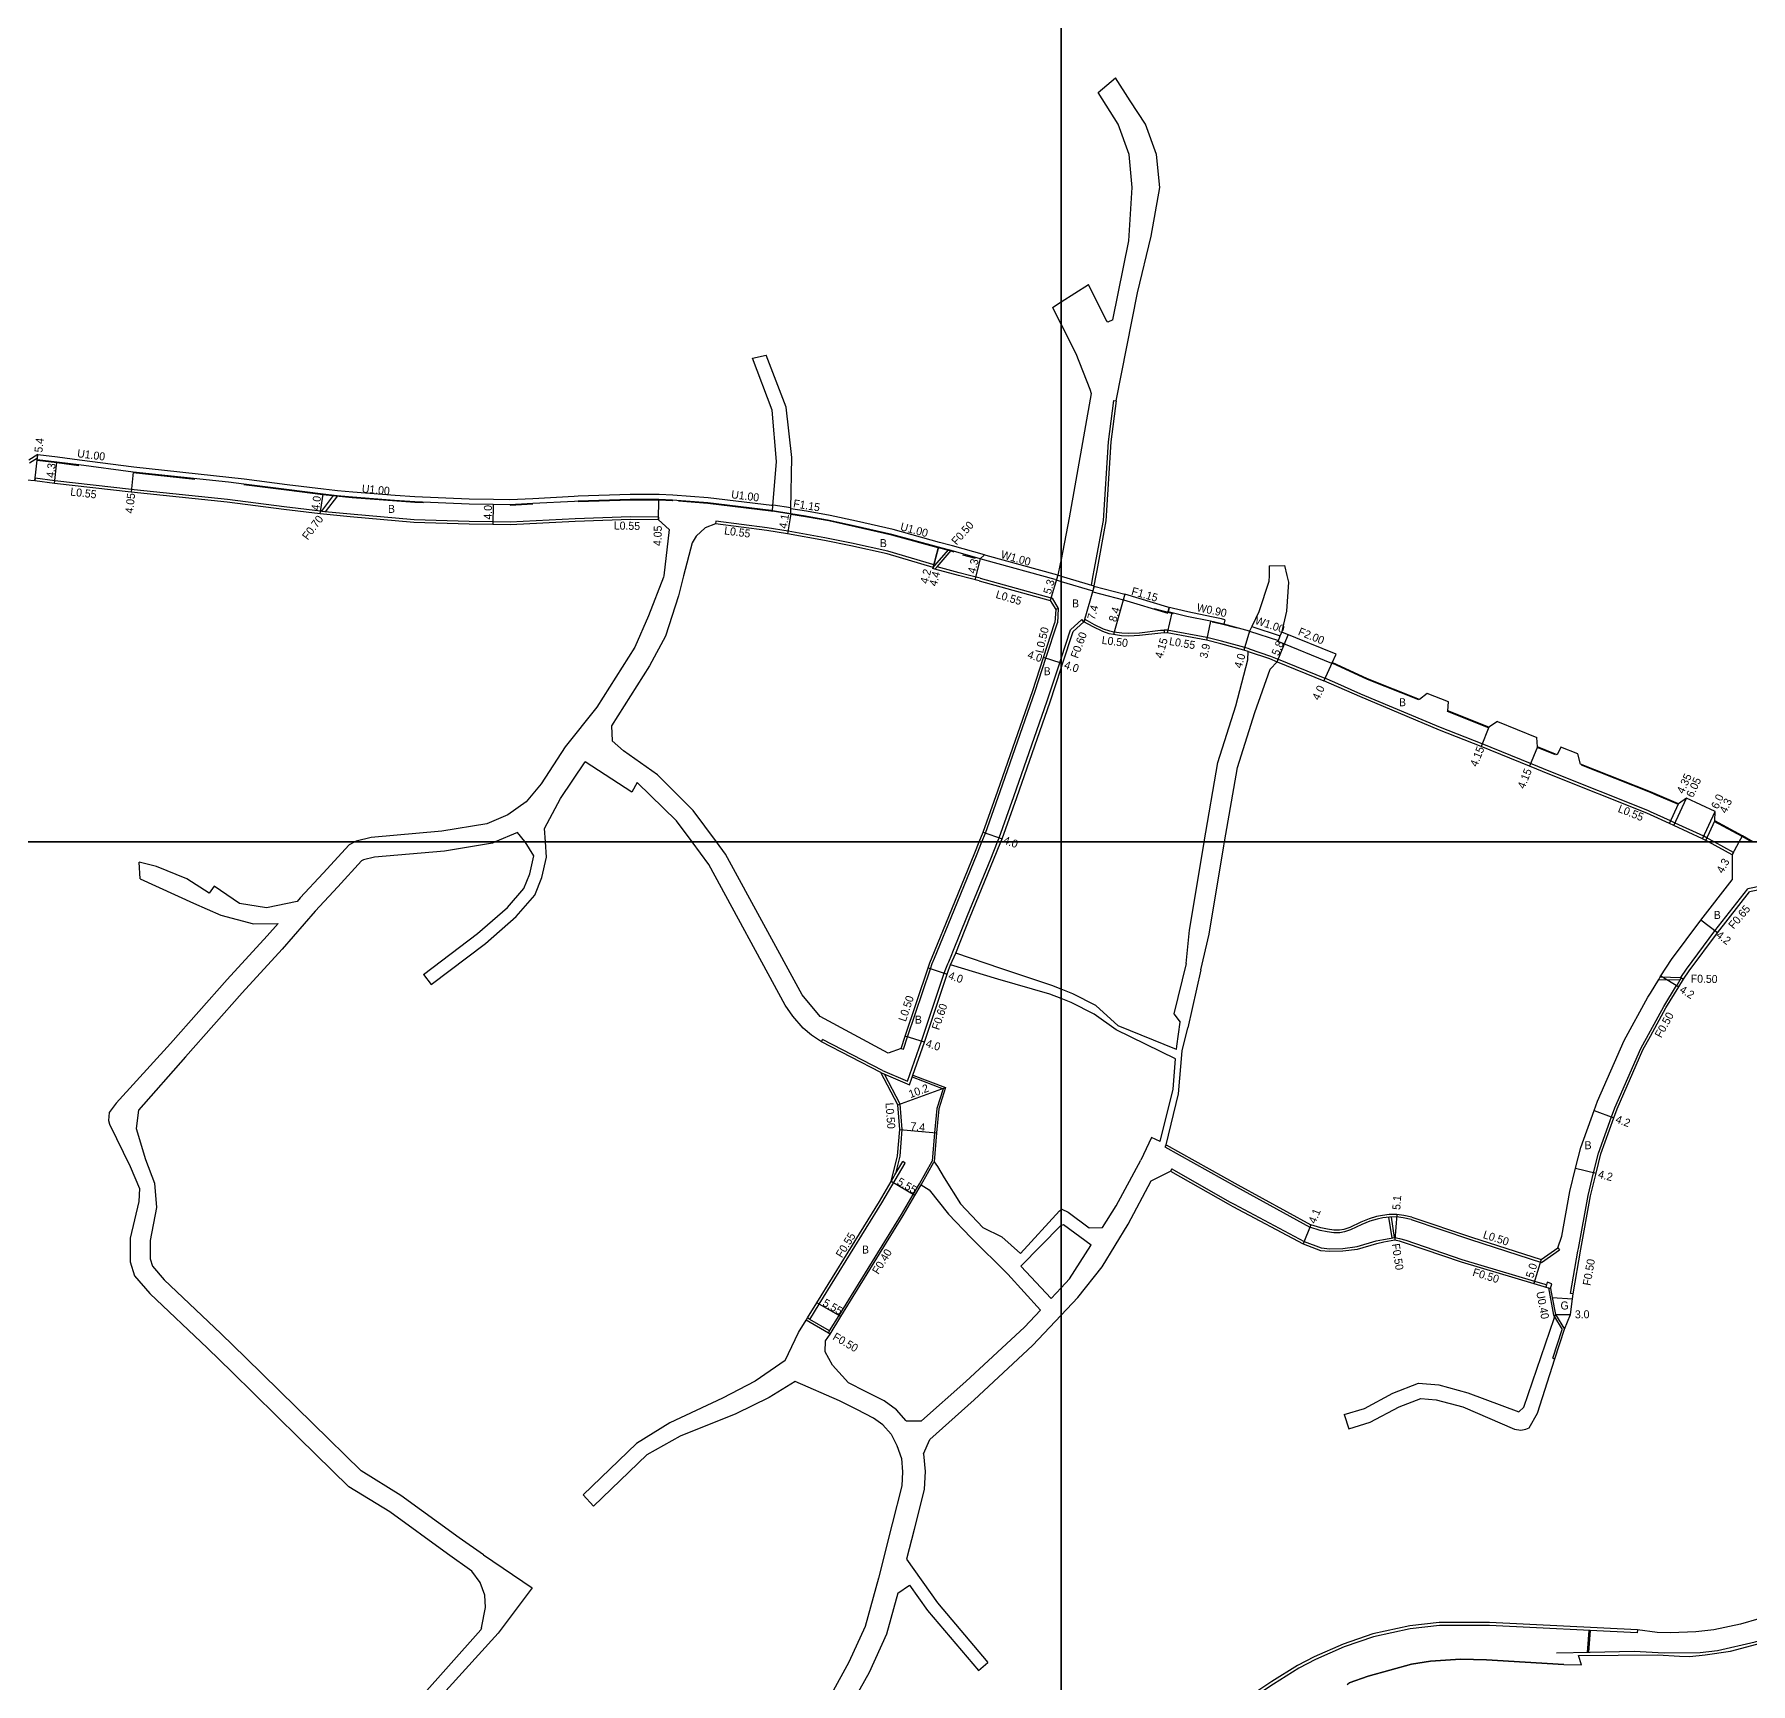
# Model space of a CAD drawing. Header units: metres. Extents: x -16000 to -13600, y -81000 to -78000.
# Drawn here: x -15405.3 to -15062.1, y -79968.4 to -79638.5 of the extents above; entities that cross this region are included whole.
import ezdxf

# ---------------------------------------------------------------- set-up
doc = ezdxf.new("R2010")
doc.units = ezdxf.units.M
doc.header["$LTSCALE"] = 2.5
for name, color, linetype in [('側溝・桝', 7, 'Continuous'), ('図郭', 7, 'Continuous'), ('幅員', 7, 'Continuous'), ('歩道・分離帯・安全施設', 7, 'Continuous'), ('舗装', 7, 'Continuous'), ('道路', 7, 'Continuous')]:
    doc.layers.add(name, color=color, linetype=linetype)
doc.styles.get("Standard").update_dxf_attribs({"font": ''})
doc.styles.get('Standard').set_extended_font_data('@MS PGothic')

msp = doc.modelspace()

# ---------------------------------------------------------------- linework, layer by layer
at = {"layer": '側溝・桝'}
for points in [[(-15193.59, -79746.76), (-15193.38, -79745.66), (-15191.55, -79735.75), (-15190.53, -79719.98), (-15189.49, -79711.75)], [(-15189.49, -79711.75), (-15189, -79711.81)], [(-15396.33, -79723.64), (-15400.69, -79723.08), (-15404.67, -79722.62)], [(-15404.74, -79723.27), (-15406.33, -79724.29)], [(-15385.43, -79725.05), (-15396.33, -79723.64)], [(-15366.44, -79727.1), (-15385.43, -79725.05)], [(-15385.92, -79729.53), (-15401.22, -79727.8), (-15405.19, -79727.27), (-15405.26, -79727.82)], [(-15280.5, -79735.04), (-15286.13, -79734.97), (-15297.21, -79735.37), (-15310.16, -79736.06), (-15313.62, -79736), (-15318.39, -79735.92), (-15329.41, -79735.57), (-15342.14, -79734.49), (-15347.22, -79734), (-15347.79, -79733.92), (-15348.09, -79733.88), (-15355.38, -79732.98), (-15366.74, -79731.54), (-15385.36, -79729.58), (-15385.92, -79729.53)], [(-15333.21, -79730.75), (-15341.62, -79730.06), (-15344.72, -79729.79), (-15345.28, -79729.74), (-15347.49, -79729.47), (-15354.77, -79728.57), (-15363.36, -79727.48)], [(-15347.9, -79733.9), (-15345.5, -79730.72)], [(-15347.1, -79734.01), (-15344.68, -79730.8)], [(-15310.24, -79731.61), (-15313.54, -79731.55), (-15318.38, -79731.47), (-15329.22, -79731.01), (-15333.21, -79730.75)], [(-15305.68, -79731.37), (-15310.24, -79731.61)], [(-15296.61, -79730.89), (-15297.4, -79730.92), (-15305.68, -79731.37)], [(-15257.64, -79732.79), (-15257.87, -79732.76), (-15270.57, -79731.19), (-15277.67, -79730.65), (-15280.4, -79730.54), (-15286.17, -79730.52), (-15296.61, -79730.89)], [(-15254.04, -79733.22), (-15257.62, -79732.64)], [(-15222.24, -79740.65), (-15224.29, -79740.11), (-15233.6, -79737.54), (-15240.95, -79735.86), (-15246.17, -79734.73), (-15250.92, -79733.88), (-15254.04, -79733.38)], [(-15280.5, -79735.04), (-15280.51, -79735.59)], [(-15269.04, -79735.86), (-15269.11, -79736.41)], [(-15225.22, -79744.68), (-15234.66, -79741.87), (-15241.94, -79740.29), (-15247.25, -79739.21), (-15254.62, -79737.89), (-15258.77, -79737.21), (-15269.04, -79735.86)], [(-15254.06, -79734.39), (-15257.72, -79733.79)], [(-15225.62, -79745.13), (-15225.26, -79744.72), (-15222.5, -79741.62)], [(-15225.23, -79745.44), (-15224.82, -79744.98), (-15221.96, -79741.76)], [(-15215.31, -79742.61), (-15221.69, -79740.79), (-15222.24, -79740.65)], [(-15201.22, -79747.55), (-15215.28, -79743.66), (-15216.19, -79743.4)], [(-15220.39, -79746.23), (-15224.82, -79744.98)], [(-15218.29, -79746.76), (-15220.39, -79746.23)], [(-15216.22, -79747.29), (-15218.29, -79746.76)], [(-15200.65, -79746.67), (-15200.33, -79746.76), (-15200, -79746.86)], [(-15200, -79746.86), (-15193.45, -79748.8)], [(-15193.94, -79748.66), (-15193.59, -79746.76)], [(-15201.22, -79747.55), (-15200, -79747.92)], [(-15200, -79747.92), (-15193.64, -79749.79)], [(-15193.69, -79749.98), (-15187.55, -79751.58), (-15178.69, -79754.25), (-15178.38, -79753.15)], [(-15201.82, -79751.28), (-15200.57, -79753.3), (-15201.09, -79753.52)], [(-15200.57, -79753.3), (-15200.73, -79756.2)], [(-15167.49, -79756.47), (-15168.14, -79756.3), (-15170.1, -79755.89), (-15174.84, -79754.9), (-15178.62, -79754.01)], [(-15215.83, -79800), (-15215.12, -79798.26), (-15212.17, -79789.95), (-15205.16, -79769.87), (-15203.03, -79763.27), (-15200.73, -79756.2)], [(-15195.45, -79755.98), (-15195.85, -79755.53), (-15198.12, -79757.57)], [(-15195.2, -79755.55), (-15195.45, -79755.98)], [(-15179.4, -79757.74), (-15180.1, -79757.76), (-15184.34, -79758.24), (-15186.45, -79758.34), (-15187.88, -79758.27), (-15189.46, -79758.06), (-15190.26, -79757.89), (-15191.5, -79757.46), (-15193.33, -79756.58), (-15195.2, -79755.55)], [(-15161.89, -79756.93), (-15156.17, -79758.83)], [(-15200, -79763.35), (-15198.12, -79757.57)], [(-15170.84, -79759.15), (-15178.77, -79757.68), (-15179.4, -79757.69)], [(-15179.4, -79757.69), (-15179.4, -79757.78), (-15179.4, -79758.24)], [(-15162.41, -79761.41), (-15163.29, -79761.15), (-15167.94, -79759.87), (-15170.84, -79759.15)], [(-15162.32, -79757.84), (-15156.54, -79759.76)], [(-15156.62, -79759.94), (-15156.17, -79758.83), (-15155.9, -79758.19)], [(-15145.85, -79764.31), (-15156.62, -79759.94)], [(-15212.71, -79800), (-15212.38, -79799.21), (-15209.45, -79790.96), (-15202.77, -79771.78), (-15200.28, -79764.2), (-15200, -79763.35)], [(-15162.57, -79761.93), (-15158.3, -79763.36), (-15156.8, -79763.97)], [(-15162.41, -79761.41), (-15162.39, -79761.41), (-15158.1, -79762.84), (-15156.8, -79763.38), (-15156.6, -79763.46)], [(-15156.6, -79763.46), (-15147.24, -79767.26)], [(-15082.16, -79793.97), (-15082.65, -79793.74), (-15102.03, -79786.02), (-15106.1, -79784.36), (-15115.8, -79780.43), (-15124.14, -79777.13), (-15140.04, -79770.46), (-15145.28, -79768.13), (-15147.24, -79767.26)], [(-15069.4, -79800), (-15070.78, -79799.24), (-15071.48, -79798.89), (-15077.23, -79796.24), (-15078.13, -79795.83), (-15082.16, -79793.97)], [(-15225.31, -79823.26), (-15221.4, -79813.65), (-15216.8, -79802.37), (-15215.83, -79800)], [(-15221.63, -79822), (-15218.72, -79814.76), (-15214.08, -79803.4), (-15212.71, -79800)], [(-15065.55, -79802.12), (-15069.4, -79800)], [(-15065.55, -79802.12), (-15065.82, -79802.61)], [(-15056.77, -79808.23), (-15062.67, -79809.4)], [(-15076.05, -79827.11), (-15074.91, -79825.45), (-15069.26, -79817.82), (-15062.67, -79809.4)], [(-15222.64, -79824.39), (-15222.47, -79823.99), (-15221.84, -79822.51), (-15221.63, -79822)], [(-15222.09, -79824.62), (-15221.08, -79822.24)], [(-15231.51, -79841.45), (-15230.69, -79839.03), (-15226.14, -79825.38), (-15225.78, -79824.36), (-15225.31, -79823.26)], [(-15230.73, -79847.87), (-15227.92, -79839.88), (-15223.39, -79826.29), (-15223.08, -79825.42), (-15222.64, -79824.39)], [(-15082.16, -79837.83), (-15079.48, -79832.94), (-15076.9, -79828.76)], [(-15080.48, -79827.53), (-15076.18, -79827.61)], [(-15080.18, -79827.03), (-15076.05, -79827.11)], [(-15076.9, -79828.76), (-15076.76, -79828.54), (-15076.18, -79827.61), (-15075.93, -79827.2)], [(-15076.05, -79827.11), (-15075.93, -79827.2), (-15075.51, -79827.47)], [(-15235.74, -79845.72), (-15247.71, -79839.55)], [(-15096.54, -79881.35), (-15094.62, -79870.71), (-15093.51, -79866.17), (-15092.55, -79862.24), (-15089.92, -79855.01), (-15089.28, -79853.23), (-15084.09, -79841.34), (-15082.16, -79837.83)], [(-15231.99, -79841.3), (-15231.51, -79841.45)], [(-15236.03, -79846.13), (-15235.93, -79846.18), (-15230.35, -79848.58)], [(-15235.74, -79845.72), (-15230.73, -79847.87)], [(-15233.08, -79866.34), (-15232.19, -79862.89), (-15231.78, -79857.55), (-15232.18, -79852.47), (-15235.3, -79846.45)], [(-15230.35, -79848.58), (-15229.88, -79847.25), (-15229.67, -79846.65)], [(-15229.8, -79847.03), (-15223.59, -79849.37), (-15224.85, -79853.3), (-15225.31, -79858.18), (-15225.81, -79863.85)], [(-15250.27, -79895.51), (-15248.41, -79892.48), (-15235.87, -79872.18), (-15231.22, -79864.25), (-15231.68, -79863.94)], [(-15234.01, -79867.92), (-15233.39, -79866.86), (-15233.24, -79866.6), (-15231.68, -79863.94)], [(-15228.32, -79868.39), (-15225.81, -79863.85)], [(-15178.99, -79860.57), (-15179.24, -79861)], [(-15179.24, -79861), (-15164.92, -79869.02), (-15163.59, -79869.74)], [(-15227.97, -79868.59), (-15225.46, -79864.04), (-15225.41, -79863.97)], [(-15177.85, -79865.43), (-15178.1, -79865.87)], [(-15177.85, -79865.43), (-15166.33, -79871.99), (-15165.42, -79872.48)], [(-15246.2, -79898.45), (-15246.55, -79898.25), (-15246.29, -79897.82), (-15244.39, -79894.73), (-15231.93, -79874.56), (-15229.58, -79870.55), (-15228.32, -79868.39)], [(-15163.59, -79869.74), (-15150.25, -79877.05)], [(-15165.42, -79872.48), (-15151.4, -79879.93), (-15148.01, -79881.2)], [(-15129.97, -79875.56), (-15131.57, -79875.21), (-15132.92, -79875.03), (-15134.35, -79875.05), (-15135.65, -79875.21), (-15136.81, -79875.45), (-15138.23, -79875.85), (-15139.83, -79876.52), (-15142.1, -79877.59), (-15143.33, -79877.99), (-15144.29, -79878.17), (-15145.47, -79878.17), (-15146.78, -79877.99), (-15148.22, -79877.71), (-15150.25, -79877.05)], [(-15133.82, -79879.21), (-15134.46, -79875.06)], [(-15133.32, -79879.13), (-15133.96, -79875.04)], [(-15129.97, -79875.56), (-15118.1, -79879.55), (-15103.93, -79884.1)], [(-15148.01, -79881.2), (-15146.28, -79881.37), (-15143.69, -79881.32), (-15140.82, -79880.95), (-15136.97, -79879.82), (-15135.53, -79879.5), (-15133.24, -79879.11)], [(-15131.05, -79879.68), (-15119.83, -79883.52), (-15105.32, -79887.86), (-15103.29, -79888.46), (-15102.94, -79888.57)], [(-15103.93, -79884.1), (-15100.36, -79881.62)], [(-15100.65, -79881.21), (-15100.36, -79881.62)], [(-15097.6, -79890.38), (-15098.1, -79890.3), (-15096.63, -79881.87), (-15096.54, -79881.35)], [(-15102.56, -79889.2), (-15101.52, -79894.68)], [(-15101.52, -79894.68), (-15101.31, -79895.03)], [(-15101.14, -79894.54), (-15099.36, -79897.46)], [(-15246.55, -79898.25), (-15251.01, -79895.66)], [(-15246.29, -79897.82), (-15250.27, -79895.51), (-15250.74, -79895.23)], [(-15101.63, -79903.28), (-15099.79, -79897.51)], [(-15101.31, -79895.03), (-15099.79, -79897.51)], [(-15101.63, -79903.28), (-15101.24, -79903.4)], [(-15094.46, -79957.7), (-15094.79, -79962.1)], [(-15094.47, -79962.09), (-15094.11, -79957.72)]]:
    msp.add_lwpolyline(points, dxfattribs=at)
at = {"layer": '側溝・桝', "flags": 128}
for points in [[(-15363.36, -79727.48), (-15366.44, -79727.1)], [(-15216.22, -79747.29), (-15201.82, -79751.28)], [(-15247.94, -79839.99), (-15247.71, -79839.55)], [(-15133.24, -79879.11), (-15132.3, -79879.3), (-15131.05, -79879.68)], [(-15084.75, -79957.58), (-15084.8, -79958.18), (-15114.35, -79956.72), (-15124.34, -79956.74), (-15130.19, -79957.39), (-15137.53, -79959.01), (-15143.37, -79961.01), (-15149.11, -79963.51), (-15152.44, -79965.28), (-15157.52, -79968.44), (-15166.3, -79974.27), (-15173.89, -79979.72), (-15177.48, -79982.6), (-15181.14, -79985.66), (-15186.28, -79990.26), (-15189.45, -79993.33), (-15193.14, -79997.09)]]:
    msp.add_lwpolyline(points, dxfattribs=at)
at = {"layer": '側溝・桝'}
msp.add_lwpolyline([(-15102.13, -79889.33), (-15101.84, -79888.38), (-15102.8, -79888.09), (-15102.94, -79888.57), (-15103.08, -79889.05), (-15102.56, -79889.2)], close=True, dxfattribs=at)
at = {"layer": '図郭'}
for points in [[(-16000, -79800), (-15200, -79800), (-15200, -79200), (-16000, -79200)], [(-15200, -79800), (-14400, -79800), (-14400, -79200), (-15200, -79200)], [(-16000, -80400), (-15200, -80400), (-15200, -79800), (-16000, -79800)], [(-15200, -80400), (-14400, -80400), (-14400, -79800), (-15200, -79800)]]:
    msp.add_lwpolyline(points, close=True, dxfattribs=at)
at = {"layer": '幅員'}
for points in [[(-15405.26, -79727.82), (-15404.65, -79722.5)], [(-15401.29, -79728.35), (-15400.82, -79724.07)], [(-15385.55, -79726.04), (-15385.98, -79730.07)], [(-15348.17, -79734.42), (-15347.61, -79730.46)], [(-15313.56, -79732.55), (-15313.63, -79736.55)], [(-15280.51, -79735.59), (-15280.42, -79731.54)], [(-15254.06, -79734.39), (-15254.71, -79738.43)], [(-15224.55, -79741.07), (-15225.68, -79745.33)], [(-15225.62, -79745.13), (-15224.55, -79741.07)], [(-15200.65, -79746.67), (-15202.17, -79751.75)], [(-15193.37, -79748.88), (-15195.45, -79755.98)], [(-15187.26, -79750.46), (-15189.54, -79758.55)], [(-15170.1, -79755.89), (-15170.95, -79759.69)], [(-15162.32, -79757.84), (-15163.45, -79761.68)], [(-15156.8, -79763.97), (-15154.62, -79758.59)], [(-15200, -79764.29), (-15203.5, -79763.12)], [(-15199.71, -79764.39), (-15200, -79764.29)], [(-15145.77, -79764.14), (-15147.45, -79767.77)], [(-15114.45, -79777.09), (-15116, -79780.94)], [(-15104.75, -79781.02), (-15106.3, -79784.87)], [(-15077.46, -79796.74), (-15074.93, -79791.25)], [(-15078.36, -79796.33), (-15076.54, -79792.37)], [(-15071.71, -79799.38), (-15069.2, -79793.93)], [(-15215.59, -79798.08), (-15211.82, -79799.42)], [(-15071.04, -79799.73), (-15069.24, -79795.82)], [(-15065.82, -79802.61), (-15064.39, -79800)], [(-15064.39, -79800), (-15063.76, -79798.83)], [(-15068.74, -79818.21), (-15072.08, -79815.66)], [(-15226.62, -79825.22), (-15222.82, -79826.49)], [(-15080.04, -79826.82), (-15076.47, -79829.03)], [(-15227.35, -79840.08), (-15231.17, -79838.88)], [(-15232.67, -79852.61), (-15223.09, -79849.13)], [(-15093.4, -79853.75), (-15089.45, -79855.18)], [(-15232.28, -79857.55), (-15224.91, -79858.21)], [(-15097.1, -79865.29), (-15093.02, -79866.29)], [(-15229.23, -79870.74), (-15234.01, -79867.92)], [(-15150.05, -79876.59), (-15151.61, -79880.39)], [(-15132.89, -79874.53), (-15133.25, -79879.62)], [(-15104.01, -79883.55), (-15105.46, -79888.34)], [(-15244.05, -79894.94), (-15248.88, -79892.19)], [(-15101.14, -79894.54), (-15098.14, -79894.51)]]:
    msp.add_lwpolyline(points, dxfattribs=at)
at = {"layer": '幅員', "flags": 128}
for points in [[(-15216.19, -79743.4), (-15217.25, -79747.6)], [(-15177.88, -79754.18), (-15178.81, -79758.23)]]:
    msp.add_lwpolyline(points, dxfattribs=at)
at = {"layer": '歩道・分離帯・安全施設'}
for points in [[(-15396.46, -79724.77), (-15400.83, -79724.2), (-15404.79, -79723.74)], [(-15373.26, -79727.5), (-15385.56, -79726.17)], [(-15327.5, -79732.23), (-15329.27, -79732.14), (-15341.75, -79731.19), (-15347.63, -79730.59), (-15354.92, -79729.69), (-15363.47, -79728.61)], [(-15305.62, -79732.49), (-15310.21, -79732.74)], [(-15277.62, -79731.79), (-15277.74, -79731.78), (-15280.43, -79731.67), (-15286.15, -79731.65), (-15296.57, -79732.02)], [(-15257.74, -79733.92), (-15258.03, -79733.88), (-15270.68, -79732.32), (-15276.51, -79731.87)], [(-15221.4, -79742.04), (-15221.99, -79741.88), (-15222.53, -79741.74), (-15224.59, -79741.2), (-15233.88, -79738.64), (-15241.19, -79736.97), (-15246.43, -79735.83), (-15251.13, -79734.99), (-15254.08, -79734.51)], [(-15217.12, -79743.31), (-15219.65, -79742.64)], [(-15177.53, -79754.4), (-15181.36, -79753.41)], [(-15164.77, -79757.27), (-15168.17, -79756.42), (-15169.8, -79756.08)], [(-15128.45, -79771.63), (-15138.76, -79767.52), (-15145.82, -79764.26)], [(-15114.42, -79777.24), (-15114.5, -79777.21), (-15122.72, -79773.91), (-15122.8, -79773.88)], [(-15101.11, -79782.59), (-15104.81, -79781.11)], [(-15082.16, -79790.15), (-15095.95, -79784.65)], [(-15076.52, -79792.52), (-15081.26, -79790.51), (-15082.16, -79790.15)], [(-15061.93, -79800), (-15063.82, -79798.94), (-15069.37, -79795.9)]]:
    msp.add_lwpolyline(points, dxfattribs=at)
at = {"layer": '歩道・分離帯・安全施設', "flags": 128}
for points in [[(-15100.91, -79962.21), (-15094.19, -79962.09), (-15085.42, -79961.86), (-15079.39, -79962.23), (-15072.19, -79962.15), (-15068.74, -79961.73), (-15061.19, -79959.98), (-15048.66, -79956.19)], [(-15142.37, -79968.17), (-15138.59, -79966.85), (-15129.91, -79964.44), (-15126.1, -79963.86), (-15120.11, -79963.46), (-15114.9, -79963.6), (-15099.43, -79964.53)]]:
    msp.add_lwpolyline(points, dxfattribs=at)
at = {"layer": '舗装'}
for points in [[(-15257.72, -79733.79), (-15254.06, -79734.39)], [(-15101.79, -79891.1), (-15097.74, -79891.43)]]:
    msp.add_lwpolyline(points, dxfattribs=at)
at = {"layer": '道路'}
for points in [[(-15192.57, -79650.12), (-15189.12, -79647.18)], [(-15189, -79711.81), (-15184.7, -79690.17), (-15182.01, -79678.86), (-15180.29, -79669.16), (-15180.9, -79662.53), (-15183.12, -79656.45), (-15186.22, -79651.77), (-15189.12, -79647.18)], [(-15189.68, -79695.61), (-15186.46, -79679.83), (-15185.8, -79669.16), (-15186.41, -79662.53), (-15188.62, -79656.45), (-15192.57, -79650.12)], [(-15200, -79692), (-15194.54, -79688.52)], [(-15189.68, -79695.61), (-15190.66, -79696.05), (-15190.99, -79695.69), (-15194.54, -79688.52)], [(-15201.75, -79693.11), (-15200, -79692)], [(-15201.75, -79693.11), (-15200, -79696.54)], [(-15200, -79696.54), (-15197.05, -79702.33), (-15194.26, -79709.46), (-15194.02, -79710.36)], [(-15261.74, -79703.24), (-15258.96, -79702.67)], [(-15257.72, -79733.79), (-15257.64, -79732.79), (-15256.91, -79723.92), (-15257.8, -79713.65), (-15261.74, -79703.24)], [(-15254.06, -79734.39), (-15254.04, -79733.38), (-15253.85, -79723.12), (-15255.02, -79713.08), (-15258.96, -79702.67)], [(-15194.02, -79710.36), (-15198.42, -79735.22), (-15200, -79743.52)], [(-15189, -79711.81), (-15190.04, -79720.03), (-15191.05, -79735.82), (-15192.89, -79745.75), (-15193.08, -79746.76)], [(-15396.46, -79724.63), (-15400.82, -79724.07), (-15404.78, -79723.61), (-15404.74, -79723.27), (-15404.67, -79722.62), (-15404.65, -79722.5), (-15406.46, -79723.66)], [(-15385.55, -79726.04), (-15385.57, -79726.04), (-15396.46, -79724.63)], [(-15333.3, -79731.74), (-15341.74, -79731.06), (-15344.81, -79730.79), (-15345.38, -79730.73), (-15347.61, -79730.46), (-15354.9, -79729.56), (-15363.47, -79728.48), (-15366.54, -79728.09), (-15385.55, -79726.04)], [(-15385.98, -79730.07), (-15401.29, -79728.35), (-15405.26, -79727.82), (-15406.93, -79727.64)], [(-15280.51, -79735.59), (-15286.12, -79735.52), (-15297.19, -79735.91), (-15310.15, -79736.62), (-15313.63, -79736.55), (-15318.39, -79736.47), (-15329.43, -79736.12), (-15342.2, -79735.03), (-15348.17, -79734.42), (-15355.45, -79733.52), (-15366.8, -79732.09), (-15385.98, -79730.07)], [(-15310.22, -79732.61), (-15313.56, -79732.55), (-15318.39, -79732.47), (-15329.26, -79732.01), (-15333.3, -79731.74)], [(-15305.62, -79732.36), (-15310.22, -79732.61)], [(-15296.57, -79731.89), (-15297.35, -79731.92), (-15305.62, -79732.36)], [(-15257.72, -79733.79), (-15258.01, -79733.75), (-15270.67, -79732.19), (-15277.73, -79731.65), (-15280.42, -79731.54), (-15286.16, -79731.52), (-15296.57, -79731.89)], [(-15280.51, -79735.59), (-15278.4, -79737.52)], [(-15269.11, -79736.41), (-15271.19, -79737.21), (-15272.97, -79738.84), (-15273.8, -79740.17)], [(-15220.53, -79746.76), (-15225.23, -79745.44), (-15225.68, -79745.33), (-15225.62, -79745.13), (-15234.79, -79742.4), (-15242.05, -79740.83), (-15247.35, -79739.75), (-15254.71, -79738.43), (-15258.85, -79737.76), (-15269.11, -79736.41)], [(-15222.5, -79741.62), (-15224.55, -79741.07), (-15233.85, -79738.51), (-15241.16, -79736.84), (-15246.4, -79735.7), (-15251.11, -79734.86), (-15254.06, -79734.39)], [(-15278.4, -79737.52), (-15279.46, -79746.77)], [(-15273.8, -79740.17), (-15275.5, -79746.77)], [(-15216.19, -79743.4), (-15221.96, -79741.76), (-15222.5, -79741.62)], [(-15200.65, -79746.67), (-15215.01, -79742.7), (-15215.31, -79742.61)], [(-15200, -79743.52), (-15200.17, -79744.39), (-15200.65, -79746.67)], [(-15279.46, -79746.77), (-15279.49, -79747.05), (-15282.5, -79754.8), (-15285.25, -79761.07), (-15292.86, -79773.07), (-15299.19, -79781.03), (-15303.98, -79788.42), (-15306.99, -79791.99), (-15310.67, -79794.6), (-15314.88, -79796.37), (-15323.84, -79797.89), (-15337.95, -79799.1), (-15340.95, -79799.85), (-15341.23, -79800)], [(-15275.5, -79746.77), (-15276.54, -79750.81), (-15279.12, -79758.88), (-15282.3, -79764.83), (-15289.91, -79776.83)], [(-15216.36, -79747.82), (-15220.53, -79746.76)], [(-15193.08, -79746.76), (-15193.45, -79748.8), (-15193.64, -79749.79)], [(-15158.42, -79746.76), (-15158.44, -79747.91), (-15160.46, -79753.97), (-15161.89, -79756.92), (-15162.32, -79757.84)], [(-15158.37, -79744.83), (-15158.42, -79746.76)], [(-15158.37, -79744.83), (-15155.33, -79744.73)], [(-15154.86, -79746.76), (-15154.55, -79748.08), (-15154.95, -79753.85), (-15155.9, -79758.19)], [(-15155.33, -79744.73), (-15154.86, -79746.76)], [(-15216.36, -79747.82), (-15202.17, -79751.75), (-15201.09, -79753.52)], [(-15193.47, -79748.86), (-15187.26, -79750.46)], [(-15167.26, -79755.6), (-15167.93, -79755.42), (-15169.92, -79755.01), (-15174.64, -79754.02), (-15178.63, -79753.09), (-15187.26, -79750.46)], [(-15201.09, -79753.52), (-15201.23, -79756.11)], [(-15178.38, -79753.15), (-15178.62, -79754.02)], [(-15203.5, -79763.12), (-15201.23, -79756.11)], [(-15167.26, -79755.6), (-15167.49, -79756.47)], [(-15162.32, -79757.84), (-15167.49, -79756.47)], [(-15200, -79765.28), (-15199.71, -79764.39), (-15197.61, -79757.92)], [(-15162.57, -79761.93), (-15163.45, -79761.68), (-15168.09, -79760.4), (-15170.95, -79759.69)], [(-15145.02, -79762.49), (-15155.86, -79758.09)], [(-15216.37, -79800), (-15215.59, -79798.08), (-15212.64, -79789.79), (-15205.64, -79769.71), (-15203.5, -79763.12)], [(-15171.4, -79800), (-15168.64, -79784.16), (-15165.04, -79772.83), (-15162.63, -79763.57), (-15162.57, -79761.93)], [(-15167.34, -79800), (-15164.75, -79785.11), (-15161.25, -79774.11), (-15158.2, -79765.49), (-15156.8, -79763.97)], [(-15156.8, -79763.97), (-15147.45, -79767.77)], [(-15145.85, -79764.31), (-15145.02, -79762.49)], [(-15128.32, -79771.54), (-15138.71, -79767.4), (-15145.77, -79764.14)], [(-15212.06, -79800), (-15211.82, -79799.42), (-15208.88, -79791.16), (-15202.2, -79771.97), (-15200, -79765.28)], [(-15082.16, -79794.58), (-15082.87, -79794.25), (-15102.24, -79786.53), (-15106.3, -79784.87), (-15116, -79780.94), (-15124.35, -79777.64), (-15140.25, -79770.96), (-15147.45, -79767.77)], [(-15126.78, -79770.32), (-15128.32, -79771.54)], [(-15122.53, -79772.01), (-15126.78, -79770.32)], [(-15122.67, -79773.79), (-15122.53, -79772.01)], [(-15114.45, -79777.09), (-15122.67, -79773.79)], [(-15289.91, -79776.83), (-15289.79, -79779.8)], [(-15112.72, -79775.95), (-15114.45, -79777.09)], [(-15112.72, -79775.95), (-15104.85, -79779.12)], [(-15268.94, -79800), (-15273.56, -79793.73), (-15280.73, -79786.61), (-15287.5, -79781.79), (-15289.79, -79779.8)], [(-15104.75, -79781.02), (-15104.85, -79779.12)], [(-15100.78, -79782.59), (-15104.75, -79781.02)], [(-15100.05, -79781.05), (-15100.78, -79782.59)], [(-15096.68, -79782.39), (-15100.05, -79781.05)], [(-15303.15, -79800), (-15303.32, -79797.34), (-15300.15, -79791.31), (-15295.16, -79783.99)], [(-15285.88, -79790.04), (-15295.16, -79783.99)], [(-15096.13, -79784.44), (-15096.68, -79782.39)], [(-15082.16, -79790.01), (-15096.13, -79784.44)], [(-15273.8, -79800), (-15276.9, -79795.79), (-15284.78, -79788.1), (-15285.88, -79790.04)], [(-15061.67, -79800), (-15063.76, -79798.83), (-15069.24, -79795.82), (-15069.2, -79793.93), (-15074.93, -79791.25), (-15076.54, -79792.37), (-15081.21, -79790.39), (-15082.16, -79790.01)], [(-15070.54, -79800), (-15071.04, -79799.73), (-15071.71, -79799.38), (-15077.46, -79796.74), (-15078.36, -79796.33), (-15082.16, -79794.58)], [(-15308.72, -79798.12), (-15313.19, -79800)], [(-15307.26, -79799.9), (-15308.72, -79798.12)], [(-15313.19, -79800), (-15313.75, -79800.24), (-15323.34, -79801.86), (-15337.29, -79803.06), (-15339.51, -79803.62), (-15339.91, -79803.83), (-15344.67, -79809.01), (-15349.21, -79813.88), (-15355.81, -79821.49), (-15363.81, -79830.2), (-15375.11, -79843.01), (-15384.54, -79853.64), (-15384.95, -79857.32), (-15383.14, -79863.5), (-15381.33, -79868.25), (-15380.89, -79873.13), (-15382.18, -79879.71), (-15382.19, -79883.39), (-15381.73, -79884.84), (-15379.37, -79887.6), (-15368.03, -79898.3), (-15363.08, -79903.18)], [(-15341.23, -79800), (-15342.4, -79800.62), (-15347.6, -79806.29), (-15352.19, -79811.21), (-15352.8, -79811.92)], [(-15327.49, -79826.52), (-15316.7, -79818.36), (-15310.73, -79813.15), (-15307.43, -79809.32), (-15306.25, -79806.41), (-15305.46, -79802.82), (-15307.2, -79800)], [(-15325.98, -79828.51), (-15315.12, -79820.3), (-15308.96, -79814.92), (-15305.27, -79810.64), (-15303.86, -79807.15), (-15302.95, -79803.05), (-15303.15, -79800)], [(-15307.2, -79800), (-15307.26, -79799.9)], [(-15253.64, -79834.84), (-15255.16, -79832.69), (-15270.47, -79804.52), (-15273.8, -79800)], [(-15234.61, -79842.27), (-15248.22, -79834.91), (-15251.82, -79830.63), (-15267.12, -79802.46), (-15268.94, -79800)], [(-15225.77, -79823.06), (-15221.86, -79813.46), (-15217.26, -79802.19), (-15216.37, -79800)], [(-15221.08, -79822.24), (-15218.17, -79814.99), (-15213.53, -79803.63), (-15212.06, -79800)], [(-15174.96, -79824.32), (-15174.3, -79817.68), (-15171.42, -79800.13), (-15171.4, -79800)], [(-15172.05, -79825.62), (-15170.37, -79818.46), (-15167.49, -79800.83), (-15167.34, -79800)], [(-15065.82, -79802.61), (-15070.54, -79800)], [(-15352.8, -79811.92), (-15358.93, -79813.2), (-15364.29, -79812.36), (-15369.39, -79808.84), (-15370.38, -79810.24), (-15374.85, -79807.4), (-15380.92, -79804.95), (-15384.37, -79804.07)], [(-15384.19, -79807.37), (-15384.37, -79804.07)], [(-15065.82, -79802.61), (-15065.81, -79807.61)], [(-15384.19, -79807.37), (-15373.49, -79812.27), (-15368.08, -79814.69), (-15361.51, -79816.43), (-15356.61, -79816.31)], [(-15082.16, -79830.24), (-15080.48, -79827.53), (-15080.18, -79827.03), (-15080.04, -79826.82), (-15077.9, -79823.53), (-15072.08, -79815.66), (-15065.81, -79807.61)], [(-15056.73, -79808.89), (-15062.32, -79809.99)], [(-15082.16, -79838.87), (-15079.05, -79833.19), (-15076.47, -79829.03), (-15075.51, -79827.47), (-15074.38, -79825.83), (-15068.74, -79818.21), (-15062.32, -79809.99)], [(-15356.61, -79816.31), (-15358.79, -79818.82), (-15366.8, -79827.54), (-15378.1, -79840.35), (-15388.97, -79852.26), (-15390.41, -79854.1), (-15390.53, -79855.7), (-15390.31, -79856.44), (-15386.15, -79864.93), (-15384.3, -79869.34), (-15384.46, -79871.91), (-15386.18, -79879.24), (-15386.19, -79884.01), (-15385.29, -79886.82), (-15382.28, -79890.35), (-15370.73, -79901.25), (-15365.88, -79906.03)], [(-15200, -79829.46), (-15201.89, -79828.7), (-15212.04, -79825.32), (-15221.08, -79822.24)], [(-15231.99, -79841.3), (-15231.17, -79838.88), (-15226.62, -79825.22), (-15226.25, -79824.18), (-15225.77, -79823.06)], [(-15229.67, -79846.65), (-15227.35, -79840.08), (-15222.82, -79826.49), (-15222.52, -79825.64), (-15222.09, -79824.62)], [(-15200, -79831.35), (-15202.25, -79830.45), (-15212.66, -79827.49), (-15222.09, -79824.62)], [(-15174.96, -79824.32), (-15177.47, -79834.38), (-15176.2, -79836.08)], [(-15172.05, -79825.62), (-15174.64, -79837.19)], [(-15327.49, -79826.52), (-15325.98, -79828.51)], [(-15176.95, -79841.56), (-15188.59, -79836.82), (-15193.05, -79832.74), (-15197.66, -79830.4), (-15200, -79829.46)], [(-15177.1, -79843.39), (-15189, -79837.6), (-15193.41, -79834.49), (-15198.02, -79832.15), (-15200, -79831.35)], [(-15099.85, -79878.87), (-15098.24, -79869.94), (-15097.1, -79865.29), (-15096.09, -79861.16), (-15093.4, -79853.75), (-15092.72, -79851.86), (-15087.41, -79839.71), (-15082.68, -79831.08), (-15082.16, -79830.24)], [(-15247.94, -79839.99), (-15249.95, -79838.69), (-15251.61, -79837.24), (-15253.64, -79834.84)], [(-15176.95, -79841.56), (-15176.89, -79840.84), (-15176.2, -79836.08)], [(-15178.99, -79860.57), (-15176.5, -79850.41), (-15175.78, -79841.79), (-15174.64, -79837.19)], [(-15096.05, -79881.44), (-15094.13, -79870.82), (-15093.02, -79866.29), (-15092.07, -79862.38), (-15089.45, -79855.18), (-15088.82, -79853.42), (-15083.64, -79841.57), (-15082.16, -79838.87)], [(-15236.03, -79846.13), (-15247.94, -79839.99)], [(-15231.99, -79841.3), (-15234.61, -79842.27)], [(-15234.01, -79867.92), (-15232.69, -79862.81), (-15232.28, -79857.55), (-15232.67, -79852.61), (-15236.03, -79846.13)], [(-15180.18, -79859.96), (-15177.6, -79849.46), (-15177.1, -79843.39)], [(-15180.18, -79859.96), (-15181.92, -79859.11), (-15184.06, -79863.65)], [(-15191.75, -79877.12), (-15189.02, -79872.79), (-15184.06, -79863.65)], [(-15178.99, -79860.57), (-15164.68, -79868.58), (-15150.05, -79876.59)], [(-15225.41, -79863.97), (-15224.72, -79864.96), (-15223.37, -79867.2), (-15220.15, -79872.41), (-15215.67, -79877.13), (-15211.84, -79878.99), (-15208.12, -79882.31)], [(-15181.96, -79867.83), (-15178.1, -79865.87)], [(-15178.1, -79865.87), (-15166.57, -79872.43), (-15165.64, -79872.92), (-15151.61, -79880.39), (-15148.12, -79881.7)], [(-15251.01, -79895.66), (-15250.74, -79895.23), (-15248.88, -79892.19), (-15236.34, -79871.9), (-15234.01, -79867.92)], [(-15246.2, -79898.45), (-15244.05, -79894.94), (-15231.58, -79874.76), (-15229.23, -79870.74), (-15227.97, -79868.59)], [(-15227.97, -79868.59), (-15226.38, -79869.57), (-15222.51, -79874.45), (-15218.03, -79879.16), (-15210.68, -79886.48), (-15204.15, -79893.64)], [(-15200, -79894.67), (-15196.67, -79891.1), (-15191.78, -79884.98), (-15186.56, -79876.44), (-15181.96, -79867.83)], [(-15208.12, -79882.31), (-15200.32, -79873.79), (-15200, -79873.57)], [(-15200, -79873.57), (-15199.89, -79873.49), (-15198.61, -79874.06), (-15194.38, -79877.18), (-15191.75, -79877.12)], [(-15200, -79876.73), (-15200.03, -79876.74), (-15208.07, -79884.85)], [(-15193.97, -79880.65), (-15199.52, -79876.62), (-15200, -79876.73)], [(-15129.83, -79875.08), (-15131.48, -79874.72), (-15132.89, -79874.53), (-15134.38, -79874.55), (-15135.73, -79874.72), (-15136.92, -79874.96), (-15138.4, -79875.38), (-15140.04, -79876.06), (-15142.29, -79877.13), (-15143.45, -79877.51), (-15144.34, -79877.67), (-15145.43, -79877.67), (-15146.7, -79877.49), (-15148.09, -79877.22), (-15150.05, -79876.59)], [(-15129.83, -79875.08), (-15117.94, -79879.07), (-15104.01, -79883.55)], [(-15200, -79889.19), (-15198.33, -79887.4), (-15194.04, -79880.75), (-15193.97, -79880.65)], [(-15148.12, -79881.7), (-15146.3, -79881.87), (-15143.65, -79881.82), (-15140.72, -79881.44), (-15136.84, -79880.31), (-15135.43, -79879.99), (-15133.25, -79879.62)], [(-15131.18, -79880.17), (-15119.98, -79883.99), (-15105.46, -79888.34), (-15103.44, -79888.94), (-15103.08, -79889.05), (-15102.56, -79889.2), (-15102.13, -79889.33)], [(-15100.65, -79881.21), (-15099.85, -79878.87)], [(-15104.01, -79883.55), (-15100.65, -79881.21)], [(-15098.14, -79894.51), (-15097.74, -79891.43), (-15097.6, -79890.38), (-15096.05, -79881.44)], [(-15208.07, -79884.85), (-15202.02, -79891.36)], [(-15202.02, -79891.36), (-15200, -79889.19)], [(-15102.13, -79889.33), (-15101.79, -79891.1), (-15101.14, -79894.54)], [(-15227.9, -79915.81), (-15219.05, -79907.9), (-15207.35, -79897.05), (-15204.15, -79893.64)], [(-15226.24, -79919.51), (-15217.39, -79911.6), (-15205.69, -79900.75), (-15200, -79894.67)], [(-15143.37, -79914.55), (-15139.35, -79913.3), (-15133.68, -79910.29), (-15128.51, -79908.25), (-15124.44, -79908.61), (-15118.68, -79910.18), (-15108.48, -79913.99), (-15107.46, -79913.05), (-15101.41, -79895.31), (-15101.31, -79895.03), (-15101.14, -79894.54)], [(-15142.48, -79917.41), (-15138.19, -79916.08), (-15132.42, -79913.02), (-15128.07, -79911.3), (-15124.97, -79911.58), (-15119.68, -79913.01), (-15109.36, -79917.44), (-15108.06, -79917.69), (-15107.07, -79917.48), (-15106.38, -79917.17), (-15104.7, -79914.27), (-15101.24, -79903.4), (-15099.36, -79897.46), (-15098.14, -79894.51)], [(-15255.21, -79903.76), (-15252.53, -79898.14), (-15251.01, -79895.66)], [(-15247.19, -79901.99), (-15247.09, -79899.8), (-15246.2, -79898.45)], [(-15315.53, -79942.59), (-15320.4, -79939.18), (-15332.05, -79930.71), (-15339.97, -79925.8), (-15349.68, -79916.34), (-15363.08, -79903.18)], [(-15255.21, -79903.76), (-15261.16, -79907.86), (-15267.73, -79911.29), (-15278.25, -79916.17), (-15284.94, -79920.36), (-15295.6, -79930.63)], [(-15242.49, -79908.22), (-15245.75, -79904.68), (-15247.19, -79901.99)], [(-15317.83, -79945.87), (-15322.73, -79942.43), (-15334.28, -79934.03), (-15342.44, -79928.97), (-15352.45, -79919.23), (-15365.88, -79906.03)], [(-15253.18, -79907.93), (-15258.41, -79911.15), (-15265.07, -79914.38), (-15276.16, -79918.88), (-15282.83, -79922.59), (-15293.49, -79932.85)], [(-15244.29, -79911.79), (-15253.18, -79907.93)], [(-15231, -79915.81), (-15232.94, -79913.58), (-15235.4, -79911.82), (-15239.11, -79909.92), (-15242.49, -79908.22)], [(-15234, -79918.44), (-15235.65, -79916.57), (-15237.49, -79915.25), (-15240.88, -79913.51), (-15244.29, -79911.79)], [(-15143.37, -79914.55), (-15142.48, -79917.41)], [(-15234, -79918.44), (-15232.83, -79920.73), (-15231.94, -79923.3), (-15231.73, -79925.99), (-15231.88, -79928.81), (-15233.77, -79936.42), (-15236.52, -79947.27), (-15239.17, -79956.93), (-15242.44, -79964.09), (-15246.01, -79970.53), (-15252.26, -79981.67), (-15260.7, -79999.04), (-15264.58, -80007.33), (-15266.93, -80010.78), (-15270.84, -80014.63), (-15275.99, -80018.37), (-15281.24, -80021.51)], [(-15231, -79915.81), (-15227.9, -79915.81)], [(-15227.5, -79922.38), (-15226.24, -79919.51)], [(-15227.5, -79922.38), (-15227.21, -79925.94), (-15227.41, -79929.49), (-15229.41, -79937.53), (-15230.91, -79943.47)], [(-15295.6, -79930.63), (-15293.49, -79932.85)], [(-15315.53, -79942.59), (-15305.8, -79949.18), (-15312.56, -79958.29)], [(-15315.92, -79957.18), (-15315.11, -79953.12), (-15315.25, -79950.68), (-15316.16, -79948.11), (-15317.83, -79945.87)], [(-15230.91, -79943.47), (-15224.74, -79952.23), (-15214.64, -79964.14)], [(-15232.67, -79950.25), (-15230.3, -79948.68)], [(-15230.3, -79948.68), (-15226.72, -79953.76), (-15216.55, -79965.75)], [(-15232.67, -79950.25), (-15234.93, -79958.47), (-15238.42, -79966.11), (-15242.11, -79972.77), (-15248.27, -79983.76), (-15256.64, -80000.98), (-15260.66, -80009.57), (-15263.46, -80013.68), (-15267.93, -80018.07), (-15273.5, -80022.12), (-15278.3, -80024.99)], [(-15315.92, -79957.18), (-15316.08, -79957.61), (-15328.42, -79971.56), (-15333.75, -79978.09), (-15335.44, -79981.07), (-15335.55, -79984.97), (-15334.1, -79988.93), (-15331.94, -79992.45), (-15326.08, -79999.18), (-15322.28, -80001.19), (-15314.93, -80003.39), (-15309.97, -80005.43), (-15302.45, -80010.42), (-15289.61, -80026.77)], [(-15312.56, -79958.29), (-15326.29, -79973.39), (-15330.67, -79977.97), (-15331.66, -79980.56), (-15331.57, -79984.21), (-15330.48, -79987.18), (-15328.71, -79990.08), (-15323.56, -79995.99), (-15320.75, -79997.47), (-15313.6, -79999.62), (-15308.05, -80001.89), (-15301.67, -80006.29), (-15294.98, -80011.39)], [(-15216.55, -79965.75), (-15214.64, -79964.14)]]:
    msp.add_lwpolyline(points, dxfattribs=at)
at = {"layer": '道路', "flags": 128}
for points in [[(-15216.19, -79743.4), (-15215.31, -79742.61)], [(-15195.45, -79755.98), (-15197.61, -79757.92)], [(-15170.95, -79759.69), (-15178.81, -79758.23), (-15180.07, -79758.26), (-15184.3, -79758.74), (-15186.45, -79758.84), (-15187.92, -79758.77), (-15189.54, -79758.55), (-15190.4, -79758.37), (-15191.69, -79757.92), (-15193.57, -79757.02), (-15195.45, -79755.98)], [(-15229.67, -79846.65), (-15223.09, -79849.13), (-15224.45, -79853.38), (-15224.91, -79858.21), (-15225.41, -79863.97)], [(-15133.25, -79879.62), (-15132.42, -79879.79), (-15131.18, -79880.17)], [(-15099.43, -79964.53), (-15095.92, -79964.62), (-15096.5, -79962.7), (-15080.66, -79962.6), (-15076.31, -79962.88), (-15074.29, -79962.93), (-15071.23, -79962.61), (-15066.15, -79961.87), (-15059.89, -79960.18), (-15052.48, -79957.94), (-15047.75, -79956.55), (-15041.26, -79954.94), (-15034.74, -79953.18), (-15024.94, -79950.05), (-15020.92, -79949.07), (-15012.9, -79947.09), (-15007.74, -79945.88), (-15004.63, -79944.42)], [(-15049.78, -79952.3), (-15056.83, -79954.34), (-15064.12, -79956.45), (-15069.45, -79957.57), (-15073.04, -79957.98), (-15078.13, -79958.2), (-15080.82, -79958.12), (-15084.75, -79957.58), (-15114.34, -79956.12), (-15124.38, -79956.14), (-15130.29, -79956.8), (-15137.69, -79958.43), (-15143.59, -79960.45), (-15149.38, -79962.97), (-15152.74, -79964.76), (-15157.84, -79967.93), (-15166.64, -79973.77), (-15174.25, -79979.25), (-15177.86, -79982.14), (-15181.53, -79985.2), (-15186.68, -79989.82), (-15189.88, -79992.91), (-15193.52, -79996.73)], [(-15099.43, -79964.53), (-15114.9, -79963.6), (-15120.11, -79963.46), (-15126.1, -79963.86), (-15129.91, -79964.44), (-15138.59, -79966.85), (-15142.37, -79968.17)], [(-15142.78, -79968.56), (-15142.37, -79968.17)]]:
    msp.add_lwpolyline(points, dxfattribs=at)

# ---------------------------------------------------------------- texts
at = {"layer": '側溝・桝'}
for s, rotation, p in [('U1.00', 352.6337, (-15396.84, -79723.05)), ('L0.55', 353.5644, (-15398.21, -79730.74)), ('U1.00', 354.7683, (-15339.9, -79730.12)), ('U1.00', 352.9708, (-15266.04, -79731.26)), ('F1.15', 350.822, (-15253.66, -79733.07)), ('F0.70', 52.9758, (-15350.66, -79739.75)), ('L0.55', 358.7142, (-15289.46, -79737.52)), ('L0.55', 352.4981, (-15267.45, -79738.49)), ('U1.00', 345.2059, (-15232.28, -79737.66)), ('F0.50', 48.3788, (-15220.9, -79740.77)), ('W1.00', 344.5116, (-15212.18, -79743.22)), ('L0.55', 343.3516, (-15213.2, -79751.18)), ('F1.15', 344, (-15186.07, -79750.54)), ('W0.90', 348.201, (-15172.99, -79753.84)), ('L0.50', 76.7108, (-15203.63, -79762.37)), ('W1.00', 341.5876, (-15161.37, -79756.37)), ('F2.00', 337.892, (-15152.74, -79758.55)), ('F0.60', 69.4286, (-15196.67, -79763.42)), ('L0.50', 352.6498, (-15191.95, -79760.39)), ('L0.55', 350.4173, (-15178.49, -79760.61)), ('L0.55', 338.2634, (-15088.78, -79793.97)), ('F0.65', 49.9007, (-15065.49, -79817.57)), ('F0.50', 358.9084, (-15074.09, -79828.14)), ('L0.50', 71.5801, (-15231.07, -79836.07)), ('F0.60', 71.5749, (-15224.41, -79837.75)), ('F0.50', 61.2689, (-15079.98, -79839.34)), ('L0.50', 274.5555, (-15235.14, -79852.23)), ('F0.55', 58.2876, (-15243.83, -79883.33)), ('F0.50', 278.8332, (-15133.89, -79880.46)), ('L0.50', 342.1524, (-15115.75, -79879.21)), ('F0.40', 58.5136, (-15236.54, -79886.62)), ('F0.50', 80.1245, (-15094.13, -79888.85)), ('F0.50', 343.3484, (-15117.83, -79886.75)), ('U0.40', 280.6895, (-15104.98, -79890.06)), ('F0.50', 329.8618, (-15245.83, -79899.44))]:
    msp.add_text(s, height=1.6, rotation=rotation, dxfattribs=at).set_placement(p)
at = {"layer": '幅員'}
for s, rotation, p in [('5.4', 83.5094, (-15403.76, -79722.21)), ('4.3', 83.6686, (-15401.4, -79727.25)), ('4.05', 83.8417, (-15385.61, -79734.39)), ('4.0', 81.9576, (-15348.39, -79733.81)), ('4.0', 88.9647, (-15313.87, -79735.56)), ('4.05', 88.6978, (-15279.94, -79740.85)), ('4.1', 80.8043, (-15254.87, -79737.45)), ('4.3', 75.8001, (-15217.18, -79746.46)), ('4.2', 75.2122, (-15226.69, -79748.5)), ('4.4', 75.2122, (-15224.9, -79748.99)), ('5.3', 73.3516, (-15202.08, -79750.6)), ('7.4', 75.2472, (-15193.26, -79755.71)), ('8.4', 74.229, (-15188.99, -79756.13)), ('4.15', 74.229, (-15179.75, -79763.42)), ('3.9', 77.365, (-15170.79, -79763.41)), ('5.8', 68, (-15156.51, -79762.91)), ('4.0', 341.4631, (-15206.86, -79763.19)), ('4.0', 341.4631, (-15199.53, -79765.25)), ('4.0', 73.6765, (-15163.92, -79765.41)), ('4.0', 65.1924, (-15148.44, -79771.83)), ('4.15', 68.098, (-15116.82, -79785.11)), ('4.15', 68.098, (-15107.33, -79789.52)), ('4.35', 65.2772, (-15075.52, -79790.52)), ('6.05', 65.2772, (-15073.63, -79791.28)), ('6.0', 65.2618, (-15068.64, -79793.58)), ('4.3', 65.2618, (-15066.97, -79794.43)), ('4.0', 340.4028, (-15211.72, -79800.31)), ('4.3', 61.3688, (-15067.65, -79806.44)), ('4.2', 322.6448, (-15069.15, -79818.93)), ('4.0', 341.4625, (-15222.7, -79827.38)), ('4.2', 328.2553, (-15076.47, -79829.97)), ('4.0', 342.5517, (-15227.21, -79840.96)), ('10.2', 19.9866, (-15230.14, -79851.27)), ('7.4', 354.8262, (-15230.18, -79857.64)), ('4.2', 340.0582, (-15089.26, -79856.1)), ('5.55', 329.4076, (-15232.97, -79868.42)), ('4.2', 346.2439, (-15092.73, -79867.18)), ('4.1', 67.7788, (-15149.14, -79876.48)), ('5.1', 85.9826, (-15132.18, -79873.65)), ('5.0', 73.1284, (-15105.59, -79887.36)), ('5.55', 330.3428, (-15247.83, -79892.67)), ('3.0', 0.5096, (-15097.24, -79895.3))]:
    msp.add_text(s, height=1.6, rotation=rotation, dxfattribs=at).set_placement(p)
at = {"layer": '舗装'}
for s, p in [('B', (-15334.62, -79734.2)), ('B', (-15236.25, -79741.05)), ('B', (-15197.81, -79753.11)), ('B', (-15203.49, -79766.67)), ('B', (-15132.42, -79772.88)), ('B', (-15069.47, -79815.42)), ('B', (-15229.25, -79836.36)), ('B', (-15095.31, -79861.47)), ('B', (-15239.82, -79882.34)), ('G', (-15100.12, -79893.53))]:
    msp.add_text(s, height=1.6, dxfattribs=at).set_placement(p)

doc.saveas('drawing.dxf')
